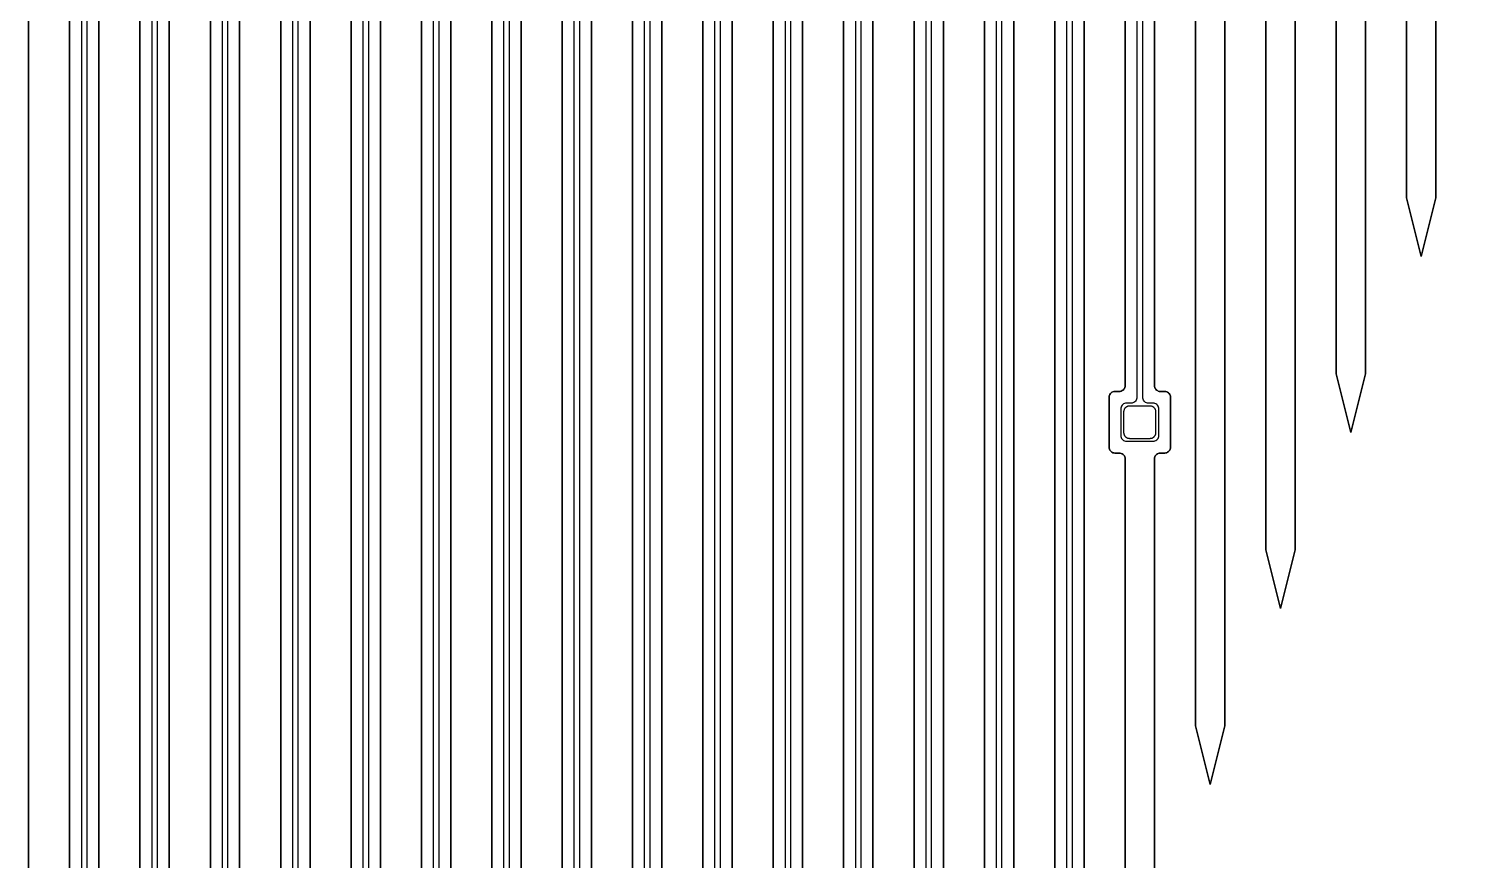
# Model space of a CAD drawing. Header units: metres. Extents: x -1550 to 1550, y -904 to 26100.
# Drawn here: x -2 to 485, y 3660.1 to 3943.7 of the extents above; entities that cross this region are included whole.
import ezdxf

# ---------------------------------------------------------------- set-up
doc = ezdxf.new("R2010")
doc.units = ezdxf.units.M
for name, color, linetype in [('Electrodes', 2, 'CONTINUOUS'), ('Metal', 4, 'CONTINUOUS'), ('Polyimide', 3, 'CONTINUOUS'), ('Polyimide_Negative', 5, 'CONTINUOUS')]:
    doc.layers.add(name, color=color, linetype=linetype)

msp = doc.modelspace()

# ---------------------------------------------------------------- linework, layer by layer
at = {"layer": 'Electrodes'}
msp.add_lwpolyline([(380.5, 3804.02), (380.64, 3804.03), (380.77, 3804.04), (380.91, 3804.07), (381.04, 3804.1), (381.17, 3804.14), (381.3, 3804.19), (381.42, 3804.25), (381.54, 3804.31), (381.65, 3804.39), (381.76, 3804.47), (381.87, 3804.56), (381.96, 3804.66), (382.05, 3804.76), (382.13, 3804.87), (382.21, 3804.98), (382.28, 3805.1), (382.33, 3805.23), (382.38, 3805.35), (382.43, 3805.48), (382.46, 3805.62), (382.48, 3805.75), (382.5, 3805.89), (382.5, 3806.02), (382.5, 3813.02), (382.5, 3813.16), (382.48, 3813.3), (382.46, 3813.43), (382.43, 3813.56), (382.38, 3813.69), (382.33, 3813.82), (382.28, 3813.94), (382.21, 3814.06), (382.13, 3814.18), (382.05, 3814.29), (381.96, 3814.39), (381.87, 3814.49), (381.76, 3814.58), (381.65, 3814.66), (381.54, 3814.73), (381.42, 3814.8), (381.3, 3814.86), (381.17, 3814.91), (381.04, 3814.95), (380.91, 3814.98), (380.77, 3815.01), (380.64, 3815.02), (380.5, 3815.02), (373.5, 3815.02), (373.36, 3815.02), (373.23, 3815.01), (373.09, 3814.98), (372.96, 3814.95), (372.83, 3814.91), (372.7, 3814.86), (372.58, 3814.8), (372.46, 3814.73), (372.35, 3814.66), (372.24, 3814.58), (372.13, 3814.49), (372.04, 3814.39), (371.95, 3814.29), (371.87, 3814.18), (371.79, 3814.06), (371.72, 3813.94), (371.67, 3813.82), (371.62, 3813.69), (371.57, 3813.56), (371.54, 3813.43), (371.52, 3813.3), (371.5, 3813.16), (371.5, 3813.02), (371.5, 3806.02), (371.5, 3805.89), (371.52, 3805.75), (371.54, 3805.62), (371.57, 3805.48), (371.62, 3805.35), (371.67, 3805.23), (371.72, 3805.1), (371.79, 3804.98), (371.87, 3804.87), (371.95, 3804.76), (372.04, 3804.66), (372.13, 3804.56), (372.24, 3804.47), (372.35, 3804.39), (372.46, 3804.31), (372.58, 3804.25), (372.7, 3804.19), (372.83, 3804.14), (372.96, 3804.1), (373.09, 3804.07), (373.23, 3804.04), (373.36, 3804.03), (373.5, 3804.02), (380.5, 3804.02)], close=True, dxfattribs=at)
at = {"layer": 'Metal'}
for points in [[(16, 11993.5), (16, 8.5)], [(18, 8.5), (18, 11993.5)], [(40, 11993.5), (40, 262.47)], [(42, 262.47), (42, 11993.5)], [(64, 11993.5), (64, 516.44)], [(66, 516.44), (66, 11993.5)], [(88, 11993.5), (88, 770.4)], [(90, 770.4), (90, 11993.5)], [(112, 11993.5), (112, 1024.37)], [(114, 1024.37), (114, 11993.5)], [(136, 11993.5), (136, 1278.34)], [(138, 1278.34), (138, 11993.5)], [(160, 11993.5), (160, 1532.31)], [(162, 1532.31), (162, 11993.5)], [(184, 11993.5), (184, 1786.28)], [(186, 1786.28), (186, 11993.5)], [(208, 11993.5), (208, 2040.25)], [(210, 2040.25), (210, 11993.5)], [(232, 11993.5), (232, 2294.21)], [(234, 2294.21), (234, 11993.5)], [(256, 11993.5), (256, 2548.18)], [(258, 2548.18), (258, 11993.5)], [(280, 11993.5), (280, 2802.15)], [(282, 2802.15), (282, 11993.5)], [(304, 11993.5), (304, 3056.12)], [(306, 3056.12), (306, 11993.5)], [(328, 11993.5), (328, 3310.09)], [(330, 3310.09), (330, 11993.5)], [(352, 11993.5), (352, 3564.06)], [(354, 3564.06), (354, 11993.5)], [(376, 11993.5), (376, 3818.02), (375.97, 3817.68), (375.88, 3817.34), (375.73, 3817.02), (375.53, 3816.74), (375.29, 3816.49), (375, 3816.29), (374.68, 3816.14), (374.35, 3816.05), (374, 3816.02), (372.5, 3816.02), (372.15, 3815.99), (371.82, 3815.9), (371.5, 3815.76), (371.21, 3815.56), (370.97, 3815.31), (370.77, 3815.02), (370.62, 3814.71), (370.53, 3814.37), (370.5, 3814.02), (370.5, 3805.02), (370.53, 3804.68), (370.62, 3804.34), (370.77, 3804.02), (370.97, 3803.74), (371.21, 3803.49), (371.5, 3803.29), (371.82, 3803.14), (372.15, 3803.05), (372.5, 3803.02), (381.5, 3803.02), (381.85, 3803.05), (382.18, 3803.14), (382.5, 3803.29), (382.79, 3803.49), (383.03, 3803.74), (383.23, 3804.02), (383.38, 3804.34), (383.47, 3804.68), (383.5, 3805.02), (383.5, 3814.02), (383.47, 3814.37), (383.38, 3814.71), (383.23, 3815.02), (383.03, 3815.31), (382.79, 3815.56), (382.5, 3815.76), (382.18, 3815.9), (381.85, 3815.99), (381.5, 3816.02), (380, 3816.02), (379.65, 3816.05), (379.32, 3816.14), (379, 3816.29), (378.71, 3816.49), (378.47, 3816.74), (378.27, 3817.02), (378.12, 3817.34), (378.03, 3817.68), (378, 3818.02), (378, 11993.5)]]:
    msp.add_lwpolyline(points, dxfattribs=at)
at = {"layer": 'Polyimide'}
for points in [[(-2, 11978.5), (-2, -116.48)], [(12, 12.5), (12, 11978.5)], [(22, 11978.5), (22, 12.5)], [(36, 266.47), (36, 11978.5)], [(46, 11978.5), (46, 266.47)], [(60, 520.44), (60, 11978.5)], [(70, 11978.5), (70, 520.44)], [(84, 774.4), (84, 11978.5)], [(94, 11978.5), (94, 774.4)], [(108, 1028.37), (108, 11978.5)], [(118, 11978.5), (118, 1028.37)], [(132, 1282.34), (132, 11978.5)], [(142, 11978.5), (142, 1282.34)], [(156, 1536.31), (156, 11978.5)], [(166, 11978.5), (166, 1536.31)], [(180, 1790.28), (180, 11978.5)], [(190, 11978.5), (190, 1790.28)], [(204, 2044.25), (204, 11978.5)], [(214, 11978.5), (214, 2044.25)], [(228, 2298.21), (228, 11978.5)], [(238, 11978.5), (238, 2298.21)], [(252, 2552.18), (252, 11978.5)], [(262, 11978.5), (262, 2552.18)], [(276, 2806.15), (276, 11978.5)], [(286, 11978.5), (286, 2806.15)], [(300, 3060.12), (300, 11978.5)], [(310, 11978.5), (310, 3060.12)], [(324, 3314.09), (324, 11978.5)], [(334, 11978.5), (334, 3314.09)], [(348, 3568.06), (348, 11978.5)], [(358, 11978.5), (358, 3568.06)], [(372, 3549.02), (372, 3797.02), (371.97, 3797.37), (371.88, 3797.71), (371.73, 3798.02), (371.53, 3798.31), (371.29, 3798.56), (371, 3798.76), (370.68, 3798.9), (370.35, 3798.99), (370, 3799.02), (368.5, 3799.02), (368.15, 3799.05), (367.82, 3799.14), (367.5, 3799.29), (367.21, 3799.49), (366.97, 3799.74), (366.77, 3800.02), (366.62, 3800.34), (366.53, 3800.68), (366.5, 3801.02), (366.5, 3818.02), (366.53, 3818.37), (366.62, 3818.71), (366.77, 3819.02), (366.97, 3819.31), (367.21, 3819.56), (367.5, 3819.76), (367.82, 3819.9), (368.15, 3819.99), (368.5, 3820.02), (370, 3820.02), (370.35, 3820.05), (370.68, 3820.14), (371, 3820.29), (371.29, 3820.49), (371.53, 3820.74), (371.73, 3821.02), (371.88, 3821.34), (371.97, 3821.68), (372, 3822.02), (372, 11978.5)], [(382, 11978.5), (382, 3822.02), (382.03, 3821.68), (382.12, 3821.34), (382.27, 3821.02), (382.47, 3820.74), (382.71, 3820.49), (383, 3820.29), (383.32, 3820.14), (383.65, 3820.05), (384, 3820.02), (385.5, 3820.02), (385.85, 3819.99), (386.18, 3819.9), (386.5, 3819.76), (386.79, 3819.56), (387.03, 3819.31), (387.23, 3819.02), (387.38, 3818.71), (387.47, 3818.37), (387.5, 3818.02), (387.5, 3801.02), (387.47, 3800.68), (387.38, 3800.34), (387.23, 3800.02), (387.03, 3799.74), (386.79, 3799.49), (386.5, 3799.29), (386.18, 3799.14), (385.85, 3799.05), (385.5, 3799.02), (384, 3799.02), (383.65, 3798.99), (383.32, 3798.9), (383, 3798.76), (382.71, 3798.56), (382.47, 3798.31), (382.27, 3798.02), (382.12, 3797.71), (382.03, 3797.37), (382, 3797.02), (382, 3549.02)], [(478, 4134.01), (478, 3886.01), (473, 3866.01), (468, 3886.01), (468, 4134.01)], [(454, 4074.01), (454, 3826.01), (449, 3806.01), (444, 3826.01), (444, 4074.01)], [(430, 4014.01), (430, 3766.01), (425, 3746.01), (420, 3766.01), (420, 4014.01)], [(406, 3954.01), (406, 3706.01), (401, 3686.01), (396, 3706.01), (396, 3954.01)]]:
    msp.add_lwpolyline(points, dxfattribs=at)
at = {"layer": 'Polyimide_Negative'}
for points in [[(966, 6040.77), (24.81, -642.62), (14.5, -665.19), (14.5, -654.04), (14.39, -651.11), (13.18, -647.49), (11.33, -643.61), (3.23, -640.89), (0.99, -638.43), (-0.69, -635.25), (-2, -628.09), (-2, -587.48), (-2, -387.48), (-2, -137.48), (-1.5, -137.48), (-1.5, -116.48), (-2, -116.48), (-2, 11978.5)], [(12, 11978.5), (12, 12.5)], [(22, 12.5), (22, 11978.5)], [(36, 11978.5), (36, 266.47)], [(46, 266.47), (46, 11978.5)], [(60, 11978.5), (60, 520.44)], [(70, 520.44), (70, 11978.5)], [(84, 11978.5), (84, 774.4)], [(94, 774.4), (94, 11978.5)], [(108, 11978.5), (108, 1028.37)], [(118, 1028.37), (118, 11978.5)], [(132, 11978.5), (132, 1282.34)], [(142, 1282.34), (142, 11978.5)], [(156, 11978.5), (156, 1536.31)], [(166, 1536.31), (166, 11978.5)], [(180, 11978.5), (180, 1790.28)], [(190, 1790.28), (190, 11978.5)], [(204, 11978.5), (204, 2044.25)], [(214, 2044.25), (214, 11978.5)], [(228, 11978.5), (228, 2298.21)], [(238, 2298.21), (238, 11978.5)], [(252, 11978.5), (252, 2552.18)], [(262, 2552.18), (262, 11978.5)], [(276, 11978.5), (276, 2806.15)], [(286, 2806.15), (286, 11978.5)], [(300, 11978.5), (300, 3060.12)], [(310, 3060.12), (310, 11978.5)], [(324, 11978.5), (324, 3314.09)], [(334, 3314.09), (334, 11978.5)], [(348, 11978.5), (348, 3568.06)], [(358, 3568.06), (358, 11978.5)], [(372, 11978.5), (372, 3822.02), (371.97, 3821.68), (371.88, 3821.34), (371.73, 3821.02), (371.53, 3820.74), (371.29, 3820.49), (371, 3820.29), (370.68, 3820.14), (370.35, 3820.05), (370, 3820.02), (368.5, 3820.02), (368.15, 3819.99), (367.82, 3819.9), (367.5, 3819.76), (367.21, 3819.56), (366.97, 3819.31), (366.77, 3819.02), (366.62, 3818.71), (366.53, 3818.37), (366.5, 3818.02), (366.5, 3801.02), (366.53, 3800.68), (366.62, 3800.34), (366.77, 3800.02), (366.97, 3799.74), (367.21, 3799.49), (367.5, 3799.29), (367.82, 3799.14), (368.15, 3799.05), (368.5, 3799.02), (370, 3799.02), (370.35, 3798.99), (370.68, 3798.9), (371, 3798.76), (371.29, 3798.56), (371.53, 3798.31), (371.73, 3798.02), (371.88, 3797.71), (371.97, 3797.37), (372, 3797.02), (372, 3549.02)], [(382, 3549.02), (382, 3797.02), (382.03, 3797.37), (382.12, 3797.71), (382.27, 3798.02), (382.47, 3798.31), (382.71, 3798.56), (383, 3798.76), (383.32, 3798.9), (383.65, 3798.99), (384, 3799.02), (385.5, 3799.02), (385.85, 3799.05), (386.18, 3799.14), (386.5, 3799.29), (386.79, 3799.49), (387.03, 3799.74), (387.23, 3800.02), (387.38, 3800.34), (387.47, 3800.68), (387.5, 3801.02), (387.5, 3818.02), (387.47, 3818.37), (387.38, 3818.71), (387.23, 3819.02), (387.03, 3819.31), (386.79, 3819.56), (386.5, 3819.76), (386.18, 3819.9), (385.85, 3819.99), (385.5, 3820.02), (384, 3820.02), (383.65, 3820.05), (383.32, 3820.14), (383, 3820.29), (382.71, 3820.49), (382.47, 3820.74), (382.27, 3821.02), (382.12, 3821.34), (382.03, 3821.68), (382, 3822.02), (382, 11978.5)], [(468, 4134.01), (468, 3886.01), (473, 3866.01), (478, 3886.01), (478, 4134.01)], [(444, 4074.01), (444, 3826.01), (449, 3806.01), (454, 3826.01), (454, 4074.01)], [(420, 4014.01), (420, 3766.01), (425, 3746.01), (430, 3766.01), (430, 4014.01)], [(396, 3954.01), (396, 3706.01), (401, 3686.01), (406, 3706.01), (406, 3954.01)]]:
    msp.add_lwpolyline(points, dxfattribs=at)

doc.saveas('drawing.dxf')
